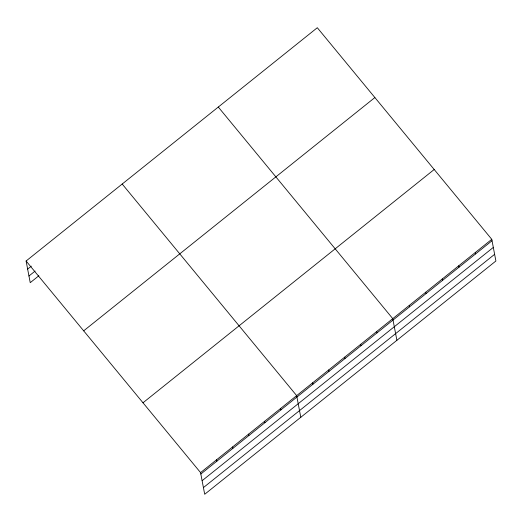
<?xml version="1.0" encoding="UTF-8"?>
<svg xmlns="http://www.w3.org/2000/svg" width="522" height="522" viewBox="0 0 522 522"><rect width="100%" height="100%" fill="white"/><g stroke="black" fill="none" stroke-linecap="round" stroke-linejoin="round"><path stroke-width="0.78" d="M26.1 261.007L317.304 27.725L491.77 239.324L495.9 260.993L204.696 494.275L200.565 472.606L26.1 261.007L30.23 282.676L38.856 275.766M27.646 269.104L31.34 266.148M28.958 275.994L35.118 271.055M83.67 330.837L374.874 97.555M142.989 402.782L434.193 169.5M200.565 472.606L491.77 239.324M200.833 474.022L492.037 240.74M202.112 480.703L493.31 247.421M203.423 487.587L494.628 254.312M218.294 107.043L392.759 318.642L396.89 340.305M122.194 184.025L296.659 395.624L300.796 417.293M475.268 252.544L475.535 253.96M458.766 265.763L459.034 267.179M442.264 278.983L442.532 280.399M425.763 292.203L426.03 293.618M409.261 305.422L409.529 306.838M376.74 331.47L377.014 332.886M360.728 344.305L360.996 345.714M344.709 357.133L344.977 358.549M328.69 369.961L328.964 371.377M312.678 382.796L312.946 384.212M280.647 408.452L280.914 409.868M264.628 421.287L264.895 422.703M248.616 434.115L248.883 435.531M232.597 446.943L232.864 448.359M216.578 459.778L216.852 461.194"/></g></svg>
